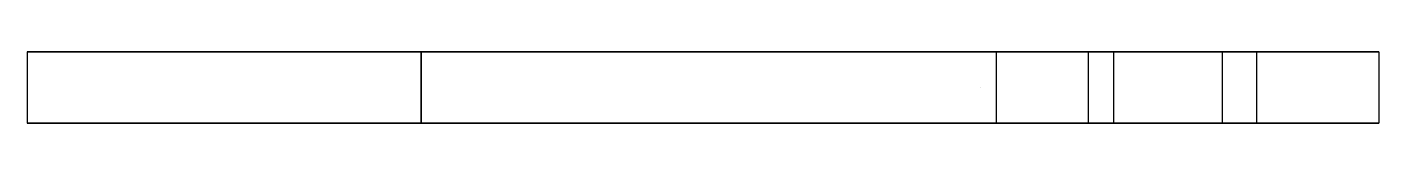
# Model space of a CAD drawing. Header units: inches. Extents: x -2.33 to 2.39, y 0 to 0.25.
import ezdxf

# ---------------------------------------------------------------- set-up
doc = ezdxf.new("R2010")
doc.units = ezdxf.units.IN
doc.header["$MEASUREMENT"] = 0

msp = doc.modelspace()

# ---------------------------------------------------------------- linework, layer by layer
at = {"color": 92, "true_color": 0x00c000, "extrusion": (0, 1, 0)}
for p, q in [((-2.332, 0.25), (-2.332, 0.25, 1.9685)), ((-2.0996, 0.25, -0.0072), (-1.7846, 0.25, -0.0072)), ((-1.7846, 0.25, -0.1451), (-2.0996, 0.25, -0.1451)), ((-1.9383, 0.25, 2.3622), (1.9987, 0.25, 2.3622)), ((1.8449, 0.25, -0.0072), (2.1599, 0.25, -0.0072)), ((2.1599, 0.25, -0.1451), (1.8449, 0.25, -0.1451)), ((2.3924, 0.25, 1.9685), (2.3924, 0.25))]:
    msp.add_line(p, q, dxfattribs=at)
at = {"color": 92, "true_color": 0x00c000}
for p, q in [((-2.332, 0.25), (-2.332, 0)), ((1.3777, 0, -1.606), (1.3777, 0.25, -1.606)), ((1.4663, 0, -1.7115), (1.4663, 0.25, -1.7115)), ((1.8457, 0, -1.0482), (1.8457, 0.25, -1.0482)), ((1.9651, 0, -1.1171), (1.9651, 0.25, -1.1171)), ((2.3924, 0.25), (2.3924, 0))]:
    msp.add_line(p, q, dxfattribs=at)
at = {"color": 92, "true_color": 0x00c000, "extrusion": (-1, 0, 0)}
for p, q in [((-2.332, 0.25, 1.9685), (-2.332, 0, 1.9685)), ((-2.332, 0.25), (-2.332, 0.25, 1.9685)), ((-2.332, 0.25), (-2.332, 0)), ((-2.332, 0), (-2.332, 0, 1.9685))]:
    msp.add_line(p, q, dxfattribs=at)
at = {"extrusion": (0, -1, 0)}
for p, q in [((1.0557, 0.25, 1.9503), (-0.9544, 0.25, 1.9503)), ((-0.9544, 0.25, 1.9503), (-0.9544, 0.25, 2.3622)), ((-0.9544, 0.25, 2.3622), (-0.9544, 0, 2.3622)), ((-0.9544, 0, 1.9503), (-0.9544, 0.25, 1.9503)), ((1.0557, 0, 2.3622), (1.0557, 0.25, 2.3622)), ((1.0557, 0.25, 2.3622), (1.0557, 0.25, 1.9503)), ((1.0557, 0, 1.9503), (1.0557, 0.25, 1.9503)), ((-0.9544, 0, 1.9503), (-0.9544, 0, 2.3622)), ((1.0557, 0, 1.9503), (1.0557, 0, 2.3622))]:
    msp.add_line(p, q, dxfattribs=at)
at = {"extrusion": (1, 0, 0)}
for p, q in [((-0.7104, 0.25, -1.8592), (0.7707, 0.25, -1.8592)), ((-0.7104, 0.25, -2.2431), (-0.7104, 0.25, -2.0348)), ((-0.7104, 0.25, -1.8592), (0.7707, 0.25, -1.8592)), ((-0.7104, 0.25, -2.0348), (-0.7104, 0.25, -1.8592)), ((-0.7104, 0.25, -2.2431), (-0.7104, 0.25, -2.0348)), ((-0.7104, 0.25, -1.8592), (0.7707, 0.25, -1.8592)), ((-0.7104, 0.25, -2.0348), (-0.7104, 0.25, -1.8592)), ((0.7707, 0.25, -2.0348), (0.7707, 0.25, -2.2431)), ((0.7707, 0.25, -2.0348), (0.7707, 0.25, -1.8592)), ((0.7707, 0.25, -2.0348), (0.7707, 0.25, -2.2431)), ((0.7707, 0.25, -2.0348), (0.7707, 0.25, -1.8592)), ((0.9994, 0.125, 2.3595), (0.9994, 0.125, 2.3595)), ((-0.7104, 0, -2.2431), (-0.7104, 0, -2.0348)), ((-0.7104, 0, -1.8592), (0.7707, 0, -1.8592)), ((-0.7104, 0, -2.0348), (-0.7104, 0, -1.8592)), ((0.7707, 0, -2.0348), (0.7707, 0, -2.2431)), ((0.7707, 0, -2.0348), (0.7707, 0, -1.8592))]:
    msp.add_line(p, q, dxfattribs=at)
at = {"color": 92, "true_color": 0x00c000, "extrusion": (0, -1, 0)}
for p, q in [((-2.332, 0), (-2.332, 0, 1.9685)), ((-2.0996, 0, -0.0072), (-1.7846, 0, -0.0072)), ((-1.7846, 0, -0.1451), (-2.0996, 0, -0.1451)), ((-1.9383, 0, 2.3622), (1.9987, 0, 2.3622)), ((1.8449, 0, -0.0072), (2.1599, 0, -0.0072)), ((2.1599, 0, -0.1451), (1.8449, 0, -0.1451)), ((2.3924, 0, 1.9685), (2.3924, 0))]:
    msp.add_line(p, q, dxfattribs=at)
for p in [(1.0557, 0, 1.9503), (-0.9544, 0, 1.9503)]:
    msp.add_line(p, (-0.9544, 0, 1.9503))
at = {"color": 92, "true_color": 0x00c000, "extrusion": (0, 1, 0)}
for centre, radius in [((2.0996, 0.5538, 0.25), 0.0689), ((2.0996, -0.3911, 0.25), 0.0689), ((2.0996, 0.8687, 0.25), 0.0689), ((1.8519, 1.4987, 0.25), 0.0689), ((1.4069, 0.2827, 0.25), 0.0689), ((1.0525, -1.8753, 0.25), 0.0689), ((0.9935, -1.1417, 0.25), 0.0689), ((0.9935, 1.7717, 0.25), 0.0689), ((0.6313, -0.4965, 0.25), 0.063), ((0.4313, 1.5535, 0.25), 0.063), ((0.3459, -1.6929, 0.25), 0.0689), ((-0.0302, -1.6929, 0.25), 0.0689), ((-0.4062, -1.6929, 0.25), 0.0689), ((-0.6687, 1.5535, 0.25), 0.063), ((-1.1128, -1.8753, 0.25), 0.0689), ((-1.1325, 1.7717, 0.25), 0.0689), ((-1.1325, 1.7717, 0.25), 0.0689), ((-1.2687, -0.4465, 0.25), 0.063), ((-1.3113, 2.1654, 0.25), 0.0689), ((-1.4672, 1.1488, 0.25), 0.0689), ((-1.4672, 0.2827, 0.25), 0.0689), ((-1.7821, 1.1488, 0.25), 0.0689), ((-1.7821, 0.2827, 0.25), 0.0689), ((-2.0442, 1.4987, 0.25), 0.0689), ((-2.1599, -0.3911, 0.25), 0.0689), ((-2.1599, 0.8687, 0.25), 0.0689), ((-2.1599, 0.5538, 0.25), 0.0689)]:
    msp.add_circle(centre, radius, dxfattribs=at)
at = {"color": 92, "true_color": 0x00c000, "extrusion": (0, -1, 0)}
for centre, radius in [((-2.0996, 0.8687), 0.0689), ((-2.0996, 0.5538), 0.0689), ((-2.0996, -0.3911), 0.0689), ((-1.8519, 1.4987), 0.0689), ((-1.4069, 0.2827), 0.0689), ((-1.0525, -1.8753), 0.0689), ((-0.9935, -1.1417), 0.0689), ((-0.9935, 1.7717), 0.0689), ((-0.6313, -0.4965), 0.063), ((-0.4313, 1.5535), 0.063), ((-0.3459, -1.6929), 0.0689), ((0.0302, -1.6929), 0.0689), ((0.4062, -1.6929), 0.0689), ((0.6687, 1.5535), 0.063), ((1.1128, -1.8753), 0.0689), ((1.1325, 1.7717), 0.0689), ((1.1325, 1.7717), 0.0689), ((1.2687, -0.4465), 0.063), ((1.3113, 2.1654), 0.0689), ((1.4672, 0.2827), 0.0689), ((1.4672, 1.1488), 0.0689), ((1.7821, 0.2827), 0.0689), ((1.7821, 1.1488), 0.0689), ((2.0442, 1.4987), 0.0689), ((2.0478, 0.2827), 0.0689), ((2.0478, 0.2827), 0.0689), ((2.1599, -0.3911), 0.0689), ((2.1599, 0.8687), 0.0689)]:
    msp.add_circle(centre, radius, dxfattribs=at)
at = {"color": 92, "true_color": 0x00c000, "extrusion": (0, 1, 0)}
for centre, radius, start, end in [((-0.0302, 0, 0.25), 2.3622, 180, 0), ((1.9383, 1.9685, 0.25), 0.3937, 0, 90), ((-0.0302, 0, 0.25), 2.3622, 180, 0), ((2.0996, 1.7768, 0.25), 0.0689, 200, 20), ((2.0996, -0.0762, 0.25), 0.0689, 270, 90), ((1.5446, 1.5748, 0.25), 0.6595, 20, 90), ((1.5446, 1.5748, 0.25), 0.5216, 20, 90), ((1.8451, -1.0827, 0.25), 0.0689, 330, 150), ((-0.0302, 0, 0.25), 2.2343, 310, 330), ((-0.0302, 0, 0.25), 2.0965, 310, 330), ((1.7846, -0.0762, 0.25), 0.0689, 90, 270), ((1.5446, 2.1654, 0.25), 0.0689, 90, 270), ((1.3617, -1.6588, 0.25), 0.0689, 130, 310), ((-1.422, -1.6588, 0.25), 0.0689, 230, 50), ((-0.0302, 0, 0.25), 2.0965, 210, 230), ((-0.0302, 0, 0.25), 2.2343, 210, 230), ((-0.0302, 0, 0.25), 2.2343, 210, 230), ((-1.605, 2.1654, 0.25), 0.0689, 270, 90), ((-1.605, 1.5748, 0.25), 0.6595, 90, 160), ((-1.605, 1.5748, 0.25), 0.5216, 90, 160), ((-1.8449, -0.0762, 0.25), 0.0689, 270, 90), ((-1.9054, -1.0827, 0.25), 0.0689, 30, 210), ((-1.9987, 1.9685, 0.25), 0.3937, 90, 180), ((-2.1599, 1.7768, 0.25), 0.0689, 160, 340), ((-2.1599, -0.0762, 0.25), 0.0689, 90, 270), ((-0.0302, 0), 2.3622, 180, 0), ((-0.0302, 0), 2.2343, 210, 230)]:
    msp.add_arc(centre, radius, start, end, dxfattribs=at)
at = {"color": 92, "true_color": 0x00c000, "extrusion": (0, -1, 0)}
for centre, radius, start, end in [((0.0302, 0, -0.25), 2.0965, 310, 330), ((0.0302, 0), 2.3622, 180, 0), ((-1.9383, 1.9685), 0.3937, 90, 180), ((-2.0996, 1.7768), 0.0689, 160, 340), ((-2.0996, -0.0762), 0.0689, 90, 270), ((-1.5446, 1.5748), 0.6595, 90, 160), ((-1.5446, 1.5748), 0.5216, 90, 160), ((-1.8451, -1.0827), 0.0689, 30, 210), ((0.0302, 0), 2.2343, 210, 230), ((0.0302, 0), 2.0965, 210, 230), ((-1.7846, -0.0762), 0.0689, 270, 90), ((-1.5446, 2.1654), 0.0689, 270, 90), ((-1.3617, -1.6588), 0.0689, 230, 50), ((1.422, -1.6588), 0.0689, 130, 310), ((0.0302, 0), 2.0965, 310, 330), ((0.0302, 0), 2.0965, 310, 330), ((0.0302, 0), 2.2343, 310, 330), ((1.605, 2.1654), 0.0689, 90, 270), ((1.605, 1.5748), 0.6595, 20, 90), ((1.605, 1.5748), 0.5216, 20, 90), ((1.8449, -0.0762), 0.0689, 90, 270), ((1.9054, -1.0827), 0.0689, 330, 150), ((1.9987, 1.9685), 0.3937, 0, 90), ((2.1599, 1.7768), 0.0689, 200, 20), ((2.1599, -0.0762), 0.0689, 270, 90)]:
    msp.add_arc(centre, radius, start, end, dxfattribs=at)

doc.saveas('drawing.dxf')
